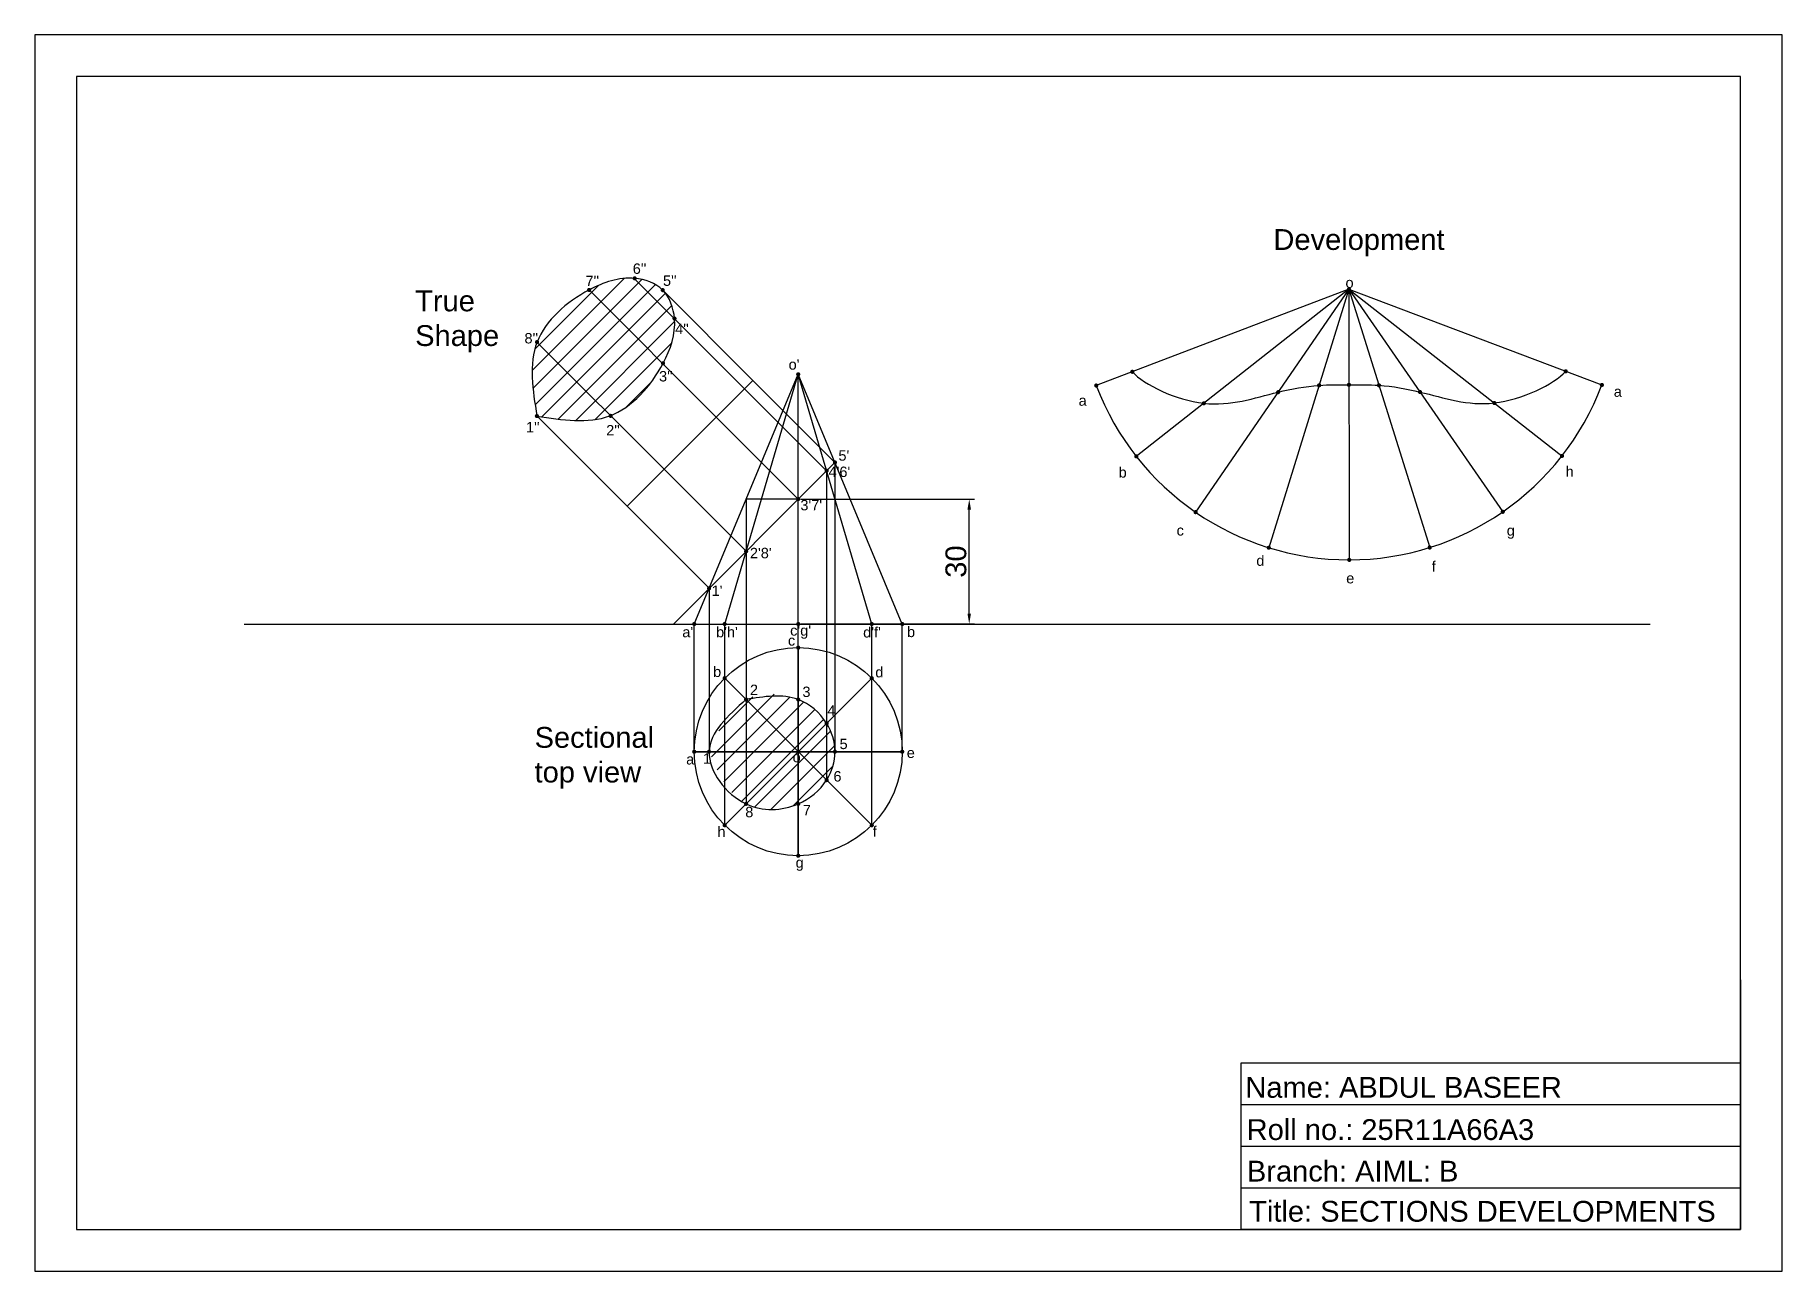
# Model space of a CAD drawing. Header units: millimetres. Extents: x 0 to 420, y 0 to 297.
import ezdxf

# ---------------------------------------------------------------- set-up
doc = ezdxf.new("R2010")
doc.units = ezdxf.units.MM
doc.header["$PDMODE"] = 33
doc.styles.get("Standard").update_dxf_attribs({"font": 'arial.ttf'})
doc.dimstyles.new('ISO-25', dxfattribs={"dimtxt": 2.5, "dimasz": 2.5, "dimexe": 1.25, "dimexo": 0.625, "dimtad": 1, "dimtxsty": 'Standard', "dimcen": 2.5, "dimadec": 0, "dimazin": 0, "dimtfac": 1, "dimtmove": 0, "dimatfit": 3, "dimfxl": 1, "dimarcsym": 0})

# ---------------------------------------------------------------- blocks, each defined once
blk = doc.blocks.new('*U1')
blk.add_line((0, 50), (0, 0))
blk = doc.blocks.new('*U2')
at = {"color": 0, "linetype": 'ByBlock', "lineweight": -2, "transparency": 16777216}
blk.add_blockref('*U1', (489.85, 157.87), dxfattribs=at)
for p, rotation in [((489.85, 207.87), 180), ((507.53, 165.19), 44.99999999999999), ((507.53, 200.54), 135), ((472.18, 200.54), 225.0000000000001), ((472.18, 165.19), 315.0000000000001), ((514.85, 182.87), 90), ((464.85, 182.87), 270)]:
    blk.add_blockref('*U1', p, dxfattribs=dict(at, rotation=rotation))
blk = doc.blocks.new('*D3')
at = {"color": 0, "lineweight": -2, "transparency": 16777216}
for p, q in [((184.12, 185.47), (225.85, 185.47)), ((224.6, 157.97), (224.6, 182.97)), ((184.12, 155.47), (225.85, 155.47))]:
    blk.add_line(p, q, dxfattribs=at)
at = {"color": 0, "transparency": 16777216}
for points in [[(224.18, 182.97), (225.02, 182.97), (224.6, 185.47)], [(224.18, 157.97), (225.02, 157.97), (224.6, 155.47)]]:
    blk.add_solid(points, dxfattribs=at)
at = {"layer": 'Defpoints', "color": 0, "transparency": 16777216}
for p in [(183.49, 185.47), (224.6, 185.47), (183.49, 155.47)]:
    blk.add_point(p, dxfattribs=at)
at = {"color": 0, "transparency": 16777216, "insert": (221.42, 170.47), "char_height": 2.5, "attachment_point": 5, "rotation": 90}
blk.add_mtext('{\\H2x;30}', dxfattribs=at)

msp = doc.modelspace()

# ---------------------------------------------------------------- hatches: boundary and pattern name
h = msp.add_hatch()
h.set_pattern_fill('ANSI31', color=256)
h.set_pattern_definition([(45, (-401.8797, -58.079), (-2.245064, 2.245064), [])])
edge = h.paths.add_edge_path()
edge.add_spline(control_points=[(120.663, 205.439), (119.665, 211.673), (117.67, 224.126), (130.974, 235.568), (142.671, 239.668), (151.762, 236.539), (154.892, 227.448), (150.786, 215.754), (139.352, 202.445), (126.897, 204.44), (120.663, 205.439)], knot_values=[0, 0, 0, 0, 17.758442, 35.4795833, 46.693572, 54.0815343, 61.4694965, 72.6814355, 90.4025773, 108.1610192, 108.1610192, 108.1610192, 108.1610192], degree=3, periodic=0)
h = msp.add_hatch()
h.set_pattern_fill('ANSI31', color=256)
h.set_pattern_definition([(45, (-306.3615, -58.079), (-2.245064, 2.245064), [])])
edge = h.paths.add_edge_path()
edge.add_spline(control_points=[(162.063, 124.786), (164.331, 129.939), (168.449, 139.295), (182.979, 138.9), (190.658, 132.58), (193.052, 124.786), (190.658, 116.992), (182.979, 110.672), (168.449, 110.277), (164.331, 119.633), (162.063, 124.786)], knot_values=[0, 0, 0, 0, 15.3685017, 27.8992409, 36.7953795, 43.908545, 51.0217104, 59.9178491, 72.4485883, 87.81709, 87.81709, 87.81709, 87.81709], degree=3, periodic=0)

# ---------------------------------------------------------------- linework, layer by layer
for p, q in [((163.786, 205.173), (133.054, 235.905)), ((170.614, 212), (144.091, 238.523)), ((172.61, 213.996), (150.915, 235.691)), ((315.882, 235.882), (255.131, 212.764)), ((315.882, 235.882), (264.76, 195.738)), ((315.882, 235.882), (279.017, 182.346)), ((315.882, 235.882), (296.613, 173.803)), ((315.882, 235.882), (376.683, 212.899)), ((315.882, 235.882), (367.092, 195.851)), ((315.882, 235.882), (352.865, 182.428)), ((315.882, 235.882), (335.288, 173.846)), ((315.882, 235.882), (315.954, 170.882)), ((151.256, 192.642), (120.523, 223.374)), ((158.492, 155.467), (183.492, 215.467)), ((165.814, 155.467), (183.492, 215.467)), ((183.492, 155.467), (183.492, 215.467)), ((201.17, 155.467), (183.492, 215.467)), ((208.492, 155.467), (183.492, 215.467)), ((142.358, 183.744), (172.61, 213.996)), ((190.319, 192.295), (170.614, 212)), ((192.315, 194.291), (172.61, 213.996)), ((142.358, 183.744), (120.486, 205.616)), ((183.492, 185.467), (163.786, 205.173)), ((153.492, 155.467), (192.315, 194.291)), ((192.315, 194.291), (192.315, 124.786)), ((170.961, 172.936), (151.256, 192.642)), ((190.319, 192.295), (190.319, 117.709)), ((170.992, 185.467), (170.961, 172.936)), ((183.492, 185.467), (170.992, 185.467)), ((162.063, 164.039), (142.358, 183.744)), ((170.961, 172.936), (170.961, 112.255)), ((162.063, 164.039), (162.063, 124.786)), ((50.328, 155.467), (388.272, 155.467)), ((158.492, 124.786), (158.492, 155.467)), ((165.814, 107.108), (165.814, 155.467)), ((183.492, 149.786), (183.492, 155.467)), ((201.17, 107.108), (201.17, 155.467)), ((208.492, 124.786), (208.492, 155.467)), ((410, 70), (410, 10)), ((290, 10), (290, 50)), ((290, 50), (410, 50)), ((290, 10), (290, 50)), ((290, 50), (410, 50)), ((290, 40), (410, 40)), ((290, 40), (410, 40)), ((290, 30), (410, 30)), ((290, 30), (410, 30)), ((290, 20), (410, 20)), ((290, 20), (410, 20)), ((410, 10), (290, 10)), ((410, 10), (290, 10))]:
    msp.add_line(p, q)
for points in [[(0, 0), (420, 0), (420, 297), (0, 297)], [(10, 10), (410, 10), (410, 287), (10, 287)]]:
    msp.add_lwpolyline(points, close=True)
at = {"const_width": 0.5}
for points in [[(132.981, 235.728, 1), (133.481, 235.728, 1)], [(143.918, 238.516, 1), (144.418, 238.516, 1)], [(150.664, 235.693, 1), (151.164, 235.693, 1)], [(315.632, 235.882, 1), (316.132, 235.882, 1)], [(153.497, 228.864, 1), (153.997, 228.864, 1)], [(120.45, 223.198, 1), (120.95, 223.198, 1)], [(150.751, 218.108, 1), (151.251, 218.108, 1)], [(183.242, 215.467, 1), (183.742, 215.467, 1)], [(263.56, 216.067, 1), (264.06, 216.067, 1)], [(367.747, 216.182, 1), (368.247, 216.182, 1)], [(255.042, 212.998, 1), (255.22, 212.53, 1)], [(298.617, 211.173, 1), (299.117, 211.173, 1)], [(308.47, 212.81, 1), (308.97, 212.81, 1)], [(315.632, 212.94, 1), (316.132, 212.94, 1)], [(322.844, 212.826, 1), (323.344, 212.826, 1)], [(332.701, 211.211, 1), (333.201, 211.211, 1)], [(376.594, 213.132, 1), (376.772, 212.665, 1)], [(120.413, 205.439, 1), (120.913, 205.439, 1)], [(138.171, 205.476, 1), (138.671, 205.476, 1)], [(280.76, 208.498, 1), (281.26, 208.498, 1)], [(350.564, 208.576, 1), (351.064, 208.576, 1)], [(192.065, 194.291, 1), (192.565, 194.291, 1)], [(264.671, 195.971, 1), (264.848, 195.504, 1)], [(367.004, 196.085, 1), (367.181, 195.617, 1)], [(190.069, 192.295, 1), (190.569, 192.295, 1)], [(183.242, 185.467, 1), (183.742, 185.467, 1)], [(278.928, 182.58, 1), (279.106, 182.113, 1)], [(352.776, 182.662, 1), (352.954, 182.195, 1)], [(170.711, 172.936, 1), (171.211, 172.936, 1)], [(296.524, 174.037, 1), (296.702, 173.57, 1)], [(335.199, 174.08, 1), (335.377, 173.612, 1)], [(315.865, 171.115, 1), (316.043, 170.648, 1)], [(161.813, 164.039, 1), (162.313, 164.039, 1)], [(158.242, 155.467, 1), (158.742, 155.467, 1)], [(165.564, 155.467, 1), (166.064, 155.467, 1)], [(183.242, 155.467, 1), (183.742, 155.467, 1)], [(200.92, 155.467, 1), (201.42, 155.467, 1)], [(208.242, 155.467, 1), (208.742, 155.467, 1)], [(183.242, 149.786, 1), (183.742, 149.786, 1)], [(165.564, 142.464, 1), (166.064, 142.464, 1)], [(200.92, 142.464, 1), (201.42, 142.464, 1)], [(170.711, 137.317, 1), (171.211, 137.317, 1)], [(183.242, 137.317, 1), (183.742, 137.317, 1)], [(190.069, 131.613, 1), (190.569, 131.613, 1)], [(158.242, 124.786, 1), (158.742, 124.786, 1)], [(161.813, 124.786, 1), (162.313, 124.786, 1)], [(192.065, 124.786, 1), (192.565, 124.786, 1)], [(208.242, 124.786, 1), (208.742, 124.786, 1)], [(190.069, 117.959, 1), (190.569, 117.959, 1)], [(170.711, 112.255, 1), (171.211, 112.255, 1)], [(183.242, 112.255, 1), (183.742, 112.255, 1)], [(165.564, 107.108, 1), (166.064, 107.108, 1)], [(200.92, 107.108, 1), (201.42, 107.108, 1)], [(183.242, 99.786, 1), (183.742, 99.786, 1)]]:
    msp.add_lwpolyline(points, format="xyb", close=True, dxfattribs=at)
msp.add_circle((183.492, 124.786), 25)
msp.add_arc((315.882, 235.882), 65, 200.8335, 339.2935)
for points in [[(120.663, 205.439), (120.7, 223.198), (133.231, 235.728), (144.168, 238.516), (150.915, 235.691), (153.747, 228.864), (151.001, 218.108), (138.171, 205.476), (120.663, 205.439)], [(170.961, 137.317), (183.492, 137.317), (190.319, 131.613), (192.315, 124.786), (190.319, 117.959), (183.492, 112.255), (170.961, 112.255), (162.063, 124.786), (170.961, 137.317)]]:
    msp.add_spline(points, degree=3)
msp.add_open_spline([(263.647, 216.256), (263.699, 216.193), (263.754, 216.13), (263.81, 216.067), (266.6, 212.94), (281.675, 205.714), (296.116, 210.841), (307.77, 213.025), (315.899, 212.901), (324.027, 213.046), (335.703, 210.886), (350.155, 205.79), (365.369, 213.125), (368.108, 216.309), (368.16, 216.372)], degree=3, knots=[211.8543894, 211.8543894, 211.8543894, 211.8543894, 212.2347948, 212.2347948, 212.2347948, 231.0260806, 249.0826472, 259.0707938, 266.2332745, 273.4465968, 283.4347434, 301.49131, 320.2825959, 320.6629989, 320.6629989, 320.6629989, 320.6629989])

# ---------------------------------------------------------------- block references
msp.add_blockref('*U2', (-306.362, -58.079))

# ---------------------------------------------------------------- texts
at = {"attachment_point": 1}
for s, insert, char_height in [('Development', (297.723, 250.348), 5), ("6''", (143.71, 242.096), 2.5), ('True\\PShape', (91.402, 235.601), 5), ("7''", (132.345, 239.151), 2.5), ("5''", (150.981, 239.209), 2.5), ('o', (315.051, 238.727), 2.5), ("4''", (153.901, 227.615), 2.5), ("8''", (117.684, 225.382), 2.5), ("o'", (181.179, 219.075), 2.5), ("3''", (150.035, 216.243), 2.5), ('a', (379.552, 212.565), 2.5), ('a', (250.892, 210.411), 2.5), ("1''", (118.045, 204.026), 2.5), ("2''", (137.319, 203.269), 2.5), ("4'6'", (190.776, 193.285), 2.5), ("5'", (193.159, 197.204), 2.5), ('b', (260.512, 193.148), 2.5), ('h', (367.969, 193.341), 2.5), ("3'7'", (184.007, 185.28), 2.5), ('c', (274.452, 179.22), 2.5), ('g', (353.827, 179.199), 2.5), ("2'8'", (171.88, 173.768), 2.5), ('d', (293.623, 171.943), 2.5), ('f', (335.76, 170.555), 2.5), ("1'", (162.671, 164.708), 2.5), ('e', (315.219, 167.725), 2.5), ("a'", (155.625, 154.782), 2.5), ("b'h'", (163.751, 154.782), 2.5), ('c', (181.019, 152.76), 2.5), ("c'g'", (181.553, 155.167), 2.5), ("d'f'", (199.101, 154.728), 2.5), ('b', (209.641, 154.826), 2.5), ('b', (163.031, 145.244), 2.5), ('2', (171.885, 140.895), 2.5), ('3', (184.497, 140.426), 2.5), ('4', (190.489, 135.92), 2.5), ('Sectional\\Ptop view', (120.11, 130.725), 5), ('5', (193.431, 127.904), 2.5), ('a', (156.554, 124.221), 2.5), ('1', (160.598, 124.406), 2.5), ('o', (182.13, 124.745), 2.5), ('e', (209.587, 125.77), 2.5), ('6', (191.953, 120.112), 2.5), ('8', (170.757, 111.537), 2.5), ('7', (184.592, 111.979), 2.5), ('h', (164.068, 106.81), 2.5), ('f', (201.395, 106.898), 2.5), ('g', (182.873, 99.409), 2.5), ('Name: ABDUL BASEER', (290.98, 46.636), 5), ('Roll no.: 25R11A66A3', (291.296, 36.49), 5), ('Branch: AIML: B', (291.349, 26.506), 5), ('Title: SECTIONS DEVELOPMENTS', (291.896, 16.853), 5)]:
    msp.add_mtext(s, dxfattribs=dict(at, insert=insert, char_height=char_height))
at = {"insert": (202.028, 145.146), "char_height": 2.5, "width": 1.5706, "attachment_point": 1}
msp.add_mtext('d', dxfattribs=at)

# ---------------------------------------------------------------- dimensions: what is measured, and where the dimension line sits
dim = msp.add_linear_dim(base=(224.599, 185.467), p1=(183.492, 155.467), p2=(183.492, 185.467), angle=90, text='{\\H2x;30}', dimstyle='ISO-25')
dim.commit()
dim.dimension.update_dxf_attribs({"geometry": '*D3', "text_midpoint": (221.42, 170.467)})

doc.saveas('drawing.dxf')
